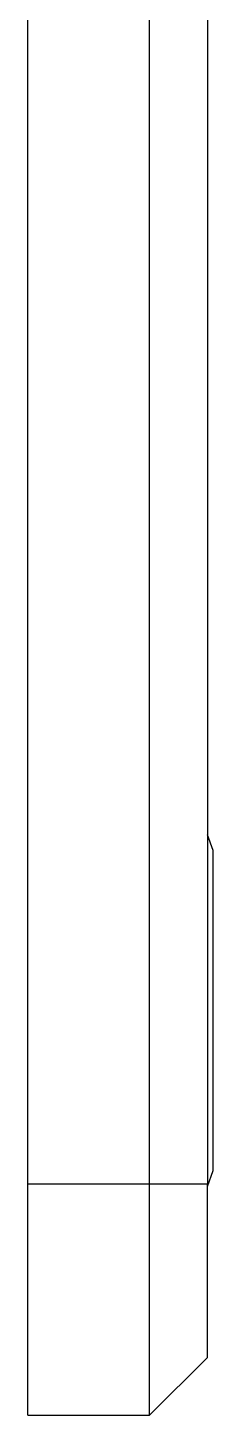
# Model space of a CAD drawing. Header units: millimetres. Extents: x -856 to 354, y -259 to 596.
# Drawn here: x 61.86 to 65.06, y 170.05 to 194.05 of the extents above; entities that cross this region are included whole.
import ezdxf

# ---------------------------------------------------------------- set-up
doc = ezdxf.new("R2010")
doc.units = ezdxf.units.MM
doc.layers.add('ネジ', color=7, linetype='Continuous', lineweight=70, true_color=0xaf8f8f)
doc.layers.add('背面フタ', color=7, linetype='Continuous', lineweight=70, true_color=0xaf8f8f)

msp = doc.modelspace()

# ---------------------------------------------------------------- linework, layer by layer
at = {"layer": 'ネジ', "lineweight": -3}
for p, q in [((65.062, 179.813), (64.962, 180.088)), ((65.062, 179.813), (64.962, 180.088)), ((65.062, 179.813), (64.962, 180.088)), ((65.062, 174.278), (65.062, 179.813)), ((64.962, 174.003), (65.062, 174.278)), ((64.962, 174.003), (65.062, 174.278)), ((64.962, 174.003), (65.062, 174.278))]:
    msp.add_line(p, q, dxfattribs=at)
at = {"layer": '背面フタ', "lineweight": -3}
for p, q in [((61.862, 174.046), (61.862, 214.046)), ((63.962, 174.046), (63.962, 214.046)), ((64.962, 214.046), (64.962, 174.046)), ((61.862, 170.046), (61.862, 174.046)), ((61.862, 174.046), (63.962, 174.046)), ((63.962, 170.046), (63.962, 174.046)), ((63.962, 174.046), (64.962, 174.046)), ((64.962, 171.046), (64.962, 174.046)), ((64.962, 171.046), (63.962, 170.046)), ((61.862, 170.046), (63.962, 170.046))]:
    msp.add_line(p, q, dxfattribs=at)

doc.saveas('drawing.dxf')
